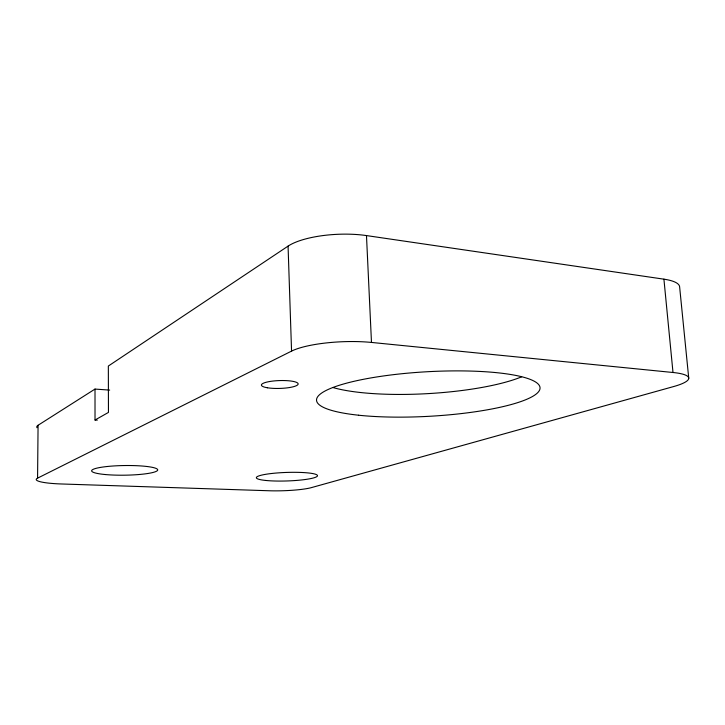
<?xml version="1.0" encoding="UTF-8"?>
<svg xmlns="http://www.w3.org/2000/svg" width="725" height="725" viewBox="0 0 725 725"><rect width="100%" height="100%" fill="white"/><g stroke="black" fill="none" stroke-linecap="round" stroke-linejoin="round"><path stroke-width="1.09" d="M95.011 389.071L95.02 420.02L108.451 412.416L108.342 366.043L288.07 246.119A56.088 17.853 -2.7 0 1 366.478 235.58L663.919 279.17L672.999 372.496A51.547 9.842 -5.1 0 1 673.833 386.498L311.378 487.626A31.9 4.196 -1.9 0 1 269.22 490.762L61.643 483.983A35.389 4.903 -0.5 0 1 37.573 478.147L38.072 425.267L95.011 389.071L109.674 390.104M37.573 478.147L291.559 351.108A57.085 13.431 -2.5 0 1 371.481 342.436L672.999 372.496M95.02 420.02L97.277 420.156M688.75 378.269L679.642 287.055A50.777 13.132 -6.2 0 0 663.919 279.17M366.478 235.58L371.481 342.436M288.07 246.119L291.559 351.108M521.638 376.819A111.451 24.405 -3.3 0 1 333.165 387.594M37.011 427.723A35.081 6.28 0 0 1 38.072 425.267M267.398 387.766A18.361 3.924 -1.8 0 0 297.703 384.821A18.361 3.924 -1.8 0 0 274.249 380.915A18.361 3.924 -1.8 0 0 267.398 387.766M265.903 480.476A30.595 4.268 -1.9 0 0 316.644 476.724A30.595 4.268 -1.9 0 0 278.11 472.89A30.595 4.268 -1.9 0 0 265.903 480.476M358.594 415.217A111.922 22.303 -3.2 0 0 538.784 391.428A111.922 22.303 -3.2 0 0 387.458 375.414A111.922 22.303 -3.2 0 0 358.594 415.217M105.216 474.531A33.06 4.83 -0.8 0 0 157.515 470.452A33.06 4.83 -0.8 0 0 111.188 466.139A33.06 4.83 -0.8 0 0 105.216 474.531"/></g></svg>
